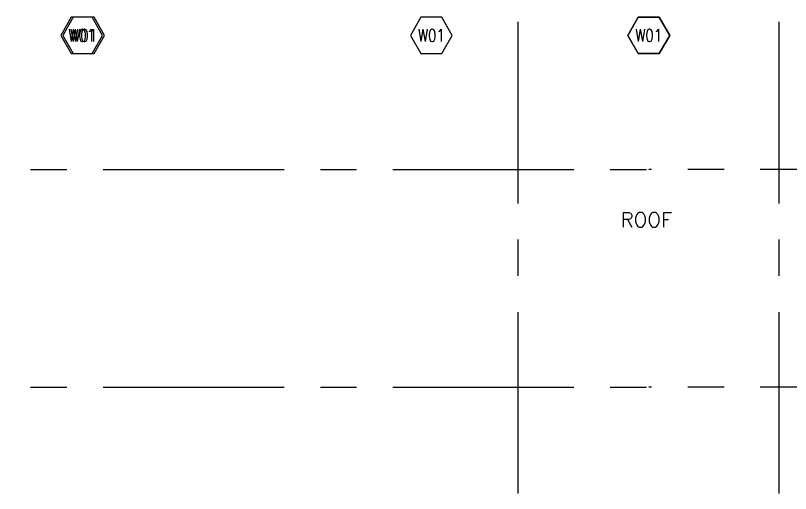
# Model space of a CAD drawing. Extents: x 88852.7 to 88945.7, y 39921.6 to 40001.1.
# Drawn here: x 88868.23 to 88878.93, y 39921.62 to 39928.2 of the extents above; entities that cross this region are included whole.
import ezdxf
from ezdxf.enums import TextEntityAlignment as Align

# ---------------------------------------------------------------- set-up
doc = ezdxf.new("R2010")
doc.units = 0
doc.header["$MEASUREMENT"] = 0
doc.linetypes.add('CENTERX2', pattern=[4, 2.5, -0.5, 0.5, -0.5])
for name, color, linetype in [('AXES', 11, 'CENTERX2'), ('RM-NAME', 2, 'CONTINUOUS'), ('WIN-BOX', 3, 'CONTINUOUS'), ('WIN-NO', 5, 'CONTINUOUS')]:
    doc.layers.add(name, color=color, linetype=linetype)
doc.styles.add('ROMANS', font='ROMANS.shx', dxfattribs={"width": 0.6})

# ---------------------------------------------------------------- blocks, each defined once
blk = doc.blocks.new('WW1')
at = {"layer": 'WIN-BOX'}
blk.add_lwpolyline([(144, -250), (289, 0), (144, 250), (-144, 250), (-289, 0), (-144, -250)], close=True, dxfattribs=at)
at = {"layer": 'WIN-NO', "style": 'ROMANS', "width": 0.8}
blk.add_attdef('W00', text='', height=170, dxfattribs=at).set_placement((0, 0), align=Align.MIDDLE)

msp = doc.modelspace()

# ---------------------------------------------------------------- linework, layer by layer
at = {"layer": 'AXES'}
for p, q in [((88875.1703, 39921.6153), (88875.1703, 40000.4279)), ((88878.7703, 39921.6153), (88878.7703, 40000.4279)), ((88853.4386, 39926.0796), (88876.9703, 39926.0796)), ((88945.0103, 39926.0796), (88876.9703, 39926.0796)), ((88853.4386, 39923.0796), (88876.9703, 39923.0796)), ((88945.0103, 39923.0796), (88876.9703, 39923.0796))]:
    msp.add_line(p, q, dxfattribs=at)

# ---------------------------------------------------------------- block references
at = {"layer": 'WIN-NO', "xscale": 0.001, "yscale": 0.001, "zscale": 0.001}
for p in [(88869.1436, 39927.9296), (88869.1703, 39927.9296), (88873.9703, 39927.9296), (88873.9703, 39927.9296), (88876.9703, 39927.9296)]:
    msp.add_blockref('WW1', p, dxfattribs=at).add_auto_attribs({'W00': 'W01'})
at = {"layer": 'WIN-NO'}
ref = msp.add_blockref('WW1', (88876.9703, 39927.9296), dxfattribs=dict(at, xscale=-0.001, yscale=0.001, zscale=0.001))
ref.add_attrib('W00', 'W01', dxfattribs={"height": 0.17, "style": 'ROMANS', "width": 0.8}).set_placement((88876.9703, 39927.9296), align=Align.MIDDLE)

# ---------------------------------------------------------------- texts
at = {"layer": 'RM-NAME', "style": 'ROMANS'}
msp.add_text('ROOF', height=0.2, dxfattribs=at).set_placement((88876.9379, 39925.3885), align=Align.MIDDLE)

doc.saveas('drawing.dxf')
